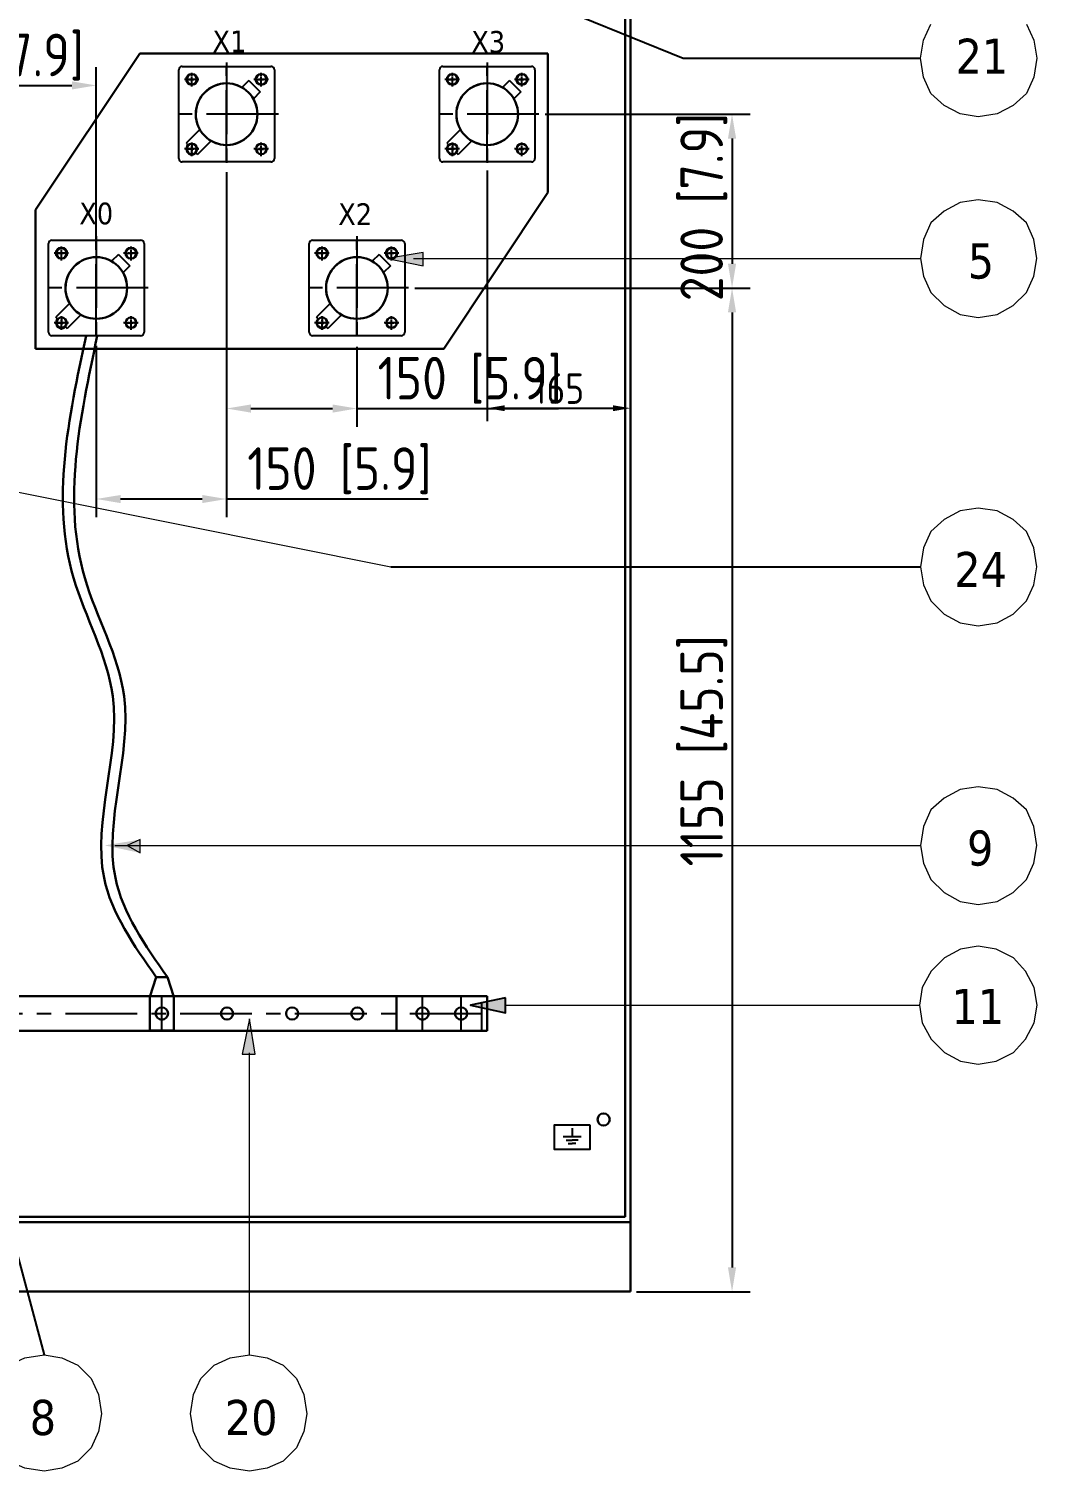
# Model space of a CAD drawing. Header units: millimetres. Extents: x 248233 to 259628, y -181361 to -174035.
# Drawn here: x 251008 to 252169, y -177365 to -175705 of the extents above; entities that cross this region are included whole.
import ezdxf

# ---------------------------------------------------------------- set-up
doc = ezdxf.new("R2010")
doc.units = ezdxf.units.MM
doc.header["$LTSCALE"] = 13
for name, pattern in [('CENTER', [50.8, 31.75, -6.35, 6.35, -6.35]), ('CENTER2', [1.125, 0.75, -0.125, 0.125, -0.125]), ('CENTERX2', [101.6, 63.5, -12.7, 12.7, -12.7]), ('DASHED', [0.75, 0.5, -0.25])]:
    doc.linetypes.add(name, pattern=pattern)
for name, color, linetype in [('1', 4, 'Continuous'), ('3中心线层', 1, 'CENTER'), ('4虚线层', 6, 'DASHED'), ('中心线', 1, 'CENTER2'), ('粗实线', 4, 'Continuous'), ('细实线', 2, 'Continuous')]:
    doc.layers.add(name, color=color, linetype=linetype)
for name, color, linetype, lineweight in [('2细实线', 3, 'Continuous', 20), ('标注、文本', 3, 'Continuous', 25), ('粗实线层', 7, 'Continuous', 35), ('铁心', 3, 'Continuous', 0)]:
    doc.layers.add(name, color=color, linetype=linetype, lineweight=lineweight)
doc.styles.get("Standard").update_dxf_attribs({"font": 'gbenor.shx', "bigfont": 'gbcbig.shx'})
doc.styles.add('Tahoma$001', font='tahoma.ttf', dxfattribs={"height": 2.159784})
doc.dimstyles.new('1-15', dxfattribs={"dimscale": 10, "dimtxt": 3.5, "dimasz": 2, "dimexe": 1.5, "dimexo": 0.5, "dimgap": 0.5, "dimtad": 1, "dimtoh": 1, "dimdec": 1, "dimdsep": 46, "dimtxsty": 'Standard', "dimcen": 2.5, "dimclrd": 3, "dimclre": 3, "dimclrt": 3, "dimadec": 0, "dimazin": 2, "dimtfac": 1, "dimtdec": 1, "dimtmove": 0, "dimatfit": 2, "dimfxl": 1, "dimarcsym": 0})
doc.dimstyles.new('英寸 1-10', dxfattribs={"dimscale": 14, "dimtxt": 3.5, "dimasz": 2, "dimexe": 1.5, "dimexo": 0.5, "dimgap": 0.5, "dimtad": 1, "dimtoh": 1, "dimdec": 1, "dimdsep": 46, "dimtxsty": 'Standard', "dimcen": 2.5, "dimclrd": 3, "dimclre": 3, "dimclrt": 3, "dimadec": 0, "dimazin": 2, "dimtfac": 1, "dimtdec": 1, "dimtmove": 0, "dimatfit": 2, "dimfxl": 1, "dimarcsym": 0})

# ---------------------------------------------------------------- blocks, each defined once
blk = doc.blocks.new('A$C08576B93')
at = {"layer": '1', "color": 1, "linetype": 'CENTERX2', "lineweight": -3, "ltscale": 0.1}
for p, q in [((30, 0), (30, 40)), ((74.5, 0), (74.5, 40))]:
    blk.add_line(p, q, dxfattribs=at)
at = {"layer": '4虚线层', "ltscale": 5}
blk.add_line((6, 0), (6, 40), dxfattribs=at)
at = {"layer": '粗实线', "lineweight": 30}
for p, q in [((0, 40), (104.5, 40)), ((0, 0), (0, 40)), ((104.5, 40), (104.5, 0)), ((104.5, 0), (0, 0))]:
    blk.add_line(p, q, dxfattribs=at)
for centre in [(30, 20), (74.5, 20)]:
    blk.add_circle(centre, 7.15, dxfattribs=at)
blk = doc.blocks.new('A$C34F40A87')
at = {"layer": '1', "color": 1, "linetype": 'CENTERX2', "lineweight": -3, "ltscale": 0.1}
blk.add_line((0, 20), (1415, 20), dxfattribs=at)
at = {"layer": '粗实线', "lineweight": 30}
for centre in [(140, 20), (215, 20), (290, 20), (330, 20), (550, 20), (590, 20), (665, 20), (740, 20), (1035.5, 20), (1110.5, 20), (1185.5, 20), (1260.5, 20)]:
    blk.add_circle(centre, 7, dxfattribs=at)
at = {"layer": '细实线', "color": 4, "lineweight": 30}
for p, q in [((10, 40), (1410, 40)), ((10, 40), (10, 0)), ((1410, 40), (1410, 0)), ((330, 27), (550, 27)), ((330, 13), (550, 13)), ((10, 0), (1410, 0))]:
    blk.add_line(p, q, dxfattribs=at)
blk = doc.blocks.new('A$C012053B6')
at = {"layer": '1', "color": 1, "linetype": 'CENTERX2', "lineweight": -3, "ltscale": 0.1}
for p, q in [((59.6, 119.2), (59.6, 0)), ((119.2, 59.6), (0, 59.6))]:
    blk.add_line(p, q, dxfattribs=at)
at = {"layer": '中心线'}
for p, q in [((27, 99.6), (12.1, 99.6)), ((12.2, 99.6), (27.1, 99.6)), ((19.6, 92.4), (19.6, 106.8)), ((19.6, 92.4), (19.6, 106.8)), ((99.6, 92.4), (99.6, 106.8)), ((92.2, 99.6), (107.1, 99.6)), ((27, 19.6), (12.1, 19.6)), ((12.2, 19.6), (27.1, 19.6)), ((19.6, 26.8), (19.6, 12.3)), ((19.6, 26.8), (19.6, 12.3)), ((92.2, 19.5), (107.1, 19.5)), ((99.6, 12.3), (99.6, 26.8))]:
    blk.add_line(p, q, dxfattribs=at)
at = {"layer": '粗实线'}
for p, q in [((4.6, 8.6), (4.6, 110.6)), ((8.6, 114.6), (110.6, 114.6)), ((114.6, 110.6), (114.6, 8.6)), ((85.2, 98.3), (77.3, 90.4)), ((85.2, 98.3), (98.3, 85.2)), ((98.3, 85.2), (90.4, 77.3)), ((28.8, 41.9), (13, 26.1)), ((13, 26.2), (15, 24.2)), ((41.9, 28.8), (26.1, 13)), ((110.6, 4.6), (8.6, 4.6)), ((24.2, 15), (26.1, 13.1))]:
    blk.add_line(p, q, dxfattribs=at)
for centre, radius in [((19.6, 99.6), 6.55), ((99.6, 99.6), 6.55), ((99.6, 19.6), 6)]:
    blk.add_circle(centre, radius, dxfattribs=at)
for centre, radius, start, end in [((8.6, 110.6), 4, 90, 180), ((110.6, 110.6), 4, 0, 90), ((59.6, 59.6), 35.5, 60.1141, 209.8533), ((59.6, 59.6), 35.5, 240.0603, 29.9071), ((19.6, 19.6), 6.55, 134.5956, 315.391), ((8.6, 8.6), 4, 180, 270), ((110.6, 8.6), 4, 270, 0)]:
    blk.add_arc(centre, radius, start, end, dxfattribs=at)
at = {"layer": '粗实线层'}
blk.add_line((19.6, 19.6), (19.6, 19.6), dxfattribs=at)
blk = doc.blocks.new('A$C35EC7372')
at = {"layer": '1', "color": 1, "linetype": 'CENTERX2', "lineweight": -3, "ltscale": 0.1}
for p, q in [((220, 215), (220, 325)), ((520, 215), (520, 325)), ((70, 15), (70, 125)), ((370, 15), (370, 125))]:
    blk.add_line(p, q, dxfattribs=at)
at = {"layer": '3中心线层', "ltscale": 0.02}
for p, q in [((180, 301.8), (180, 317.6)), ((260, 301.8), (260, 317.6)), ((480, 301.8), (480, 317.6)), ((560, 301.8), (560, 317.6)), ((188.2, 310), (171.4, 310)), ((268.2, 310), (251.4, 310)), ((488.2, 310), (471.4, 310)), ((568.2, 310), (551.4, 310)), ((180, 221.8), (180, 237.6)), ((260, 221.8), (260, 237.6)), ((480, 221.8), (480, 237.6)), ((560, 221.8), (560, 237.6)), ((188.2, 230), (171.4, 230)), ((268.2, 230), (251.4, 230)), ((488.2, 230), (471.4, 230)), ((568.2, 230), (551.4, 230)), ((30, 101.8), (30, 117.6)), ((110, 101.8), (110, 117.6)), ((330, 101.8), (330, 117.6)), ((410, 101.8), (410, 117.6)), ((38.2, 110), (21.4, 110)), ((118.2, 110), (101.4, 110)), ((338.2, 110), (321.4, 110)), ((418.2, 110), (401.4, 110)), ((30, 21.8), (30, 37.6)), ((110, 21.8), (110, 37.6)), ((330, 21.8), (330, 37.6)), ((410, 21.8), (410, 37.6)), ((38.2, 30), (21.4, 30)), ((118.2, 30), (101.4, 30)), ((338.2, 30), (321.4, 30)), ((418.2, 30), (401.4, 30))]:
    blk.add_line(p, q, dxfattribs=at)
at = {"layer": '粗实线', "lineweight": 30}
for centre, radius in [((180, 310), 6), ((260, 310), 6), ((480, 310), 6), ((560, 310), 6), ((220, 270), 35.5), ((520, 270), 35.5), ((180, 230), 6), ((260, 230), 6), ((480, 230), 6), ((560, 230), 6), ((30, 110), 6), ((70, 70), 35.5), ((110, 110), 6), ((330, 110), 6), ((370, 70), 35.5), ((410, 110), 6), ((30, 30), 6), ((110, 30), 6), ((330, 30), 6), ((410, 30), 6)]:
    blk.add_circle(centre, radius, dxfattribs=at)
at = {"layer": '细实线', "color": 4, "lineweight": 30}
for p, q in [((120, 340), (0, 160)), ((590, 340), (120, 340)), ((590, 340), (590, 180)), ((470, 0), (590, 180)), ((0, 0), (0, 160)), ((0, 0), (470, 0))]:
    blk.add_line(p, q, dxfattribs=at)
blk = doc.blocks.new('*D69')
at = {"layer": '2细实线', "color": 3, "linetype": 'ByBlock', "lineweight": -2, "transparency": 16777216}
for p, q in [((250886, -175988.7), (250886, -175749.5)), ((251086, -175952), (251086, -175749.5)), ((250914, -175770.5), (251058, -175770.5))]:
    blk.add_line(p, q, dxfattribs=at)
at = {"layer": '2细实线', "color": 3, "linetype": 'ByBlock', "transparency": 16777216}
for points in [[(250914, -175765.8), (250914, -175775.1), (250886, -175770.5)], [(251058, -175765.8), (251058, -175775.1), (251086, -175770.5)]]:
    blk.add_solid(points, dxfattribs=at)
at = {"layer": 'Defpoints', "color": 0, "linetype": 'ByBlock', "transparency": 16777216}
for p in [(251086, -175770.5), (251086, -175959), (250886, -175995.7)]:
    blk.add_point(p, dxfattribs=at)
at = {"layer": '2细实线', "color": 3, "linetype": 'ByBlock', "transparency": 16777216, "insert": (250963.4, -175737.9), "char_height": 49, "attachment_point": 5}
blk.add_mtext('200 [7.9]', dxfattribs=at)
blk = doc.blocks.new('*D71')
at = {"layer": '2细实线', "color": 3, "linetype": 'ByBlock', "lineweight": -2, "transparency": 16777216}
for p, q in [((251236, -175870.2), (251236, -176267.4)), ((251086, -176070.2), (251086, -176267.4)), ((251114, -176246.4), (251208, -176246.4)), ((251236, -176246.4), (251468.1, -176246.4))]:
    blk.add_line(p, q, dxfattribs=at)
at = {"layer": '2细实线', "color": 3, "linetype": 'ByBlock', "transparency": 16777216}
for points in [[(251114, -176241.8), (251114, -176251.1), (251086, -176246.4)], [(251208, -176241.8), (251208, -176251.1), (251236, -176246.4)]]:
    blk.add_solid(points, dxfattribs=at)
at = {"layer": 'Defpoints', "color": 0, "linetype": 'ByBlock', "transparency": 16777216}
for p in [(251236, -175863.2), (251086, -176063.2), (251236, -176246.4)]:
    blk.add_point(p, dxfattribs=at)
at = {"layer": '2细实线', "color": 3, "linetype": 'ByBlock', "transparency": 16777216, "insert": (251366, -176213.9), "char_height": 49, "attachment_point": 5}
blk.add_mtext('150 [5.9]', dxfattribs=at)
blk = doc.blocks.new('*D72')
at = {"layer": '2细实线', "color": 3, "linetype": 'ByBlock', "lineweight": -2, "transparency": 16777216}
for p, q in [((251236, -175936.2), (251236, -176163.3)), ((251386, -176071.3), (251386, -176163.3)), ((251264, -176142.3), (251358, -176142.3)), ((251386, -176142.3), (251618.1, -176142.3))]:
    blk.add_line(p, q, dxfattribs=at)
at = {"layer": '2细实线', "color": 3, "linetype": 'ByBlock', "transparency": 16777216}
for points in [[(251264, -176137.6), (251264, -176147), (251236, -176142.3)], [(251358, -176137.6), (251358, -176147), (251386, -176142.3)]]:
    blk.add_solid(points, dxfattribs=at)
at = {"layer": 'Defpoints', "color": 0, "linetype": 'ByBlock', "transparency": 16777216}
for p in [(251236, -175929.2), (251386, -176064.3), (251386, -176142.3)]:
    blk.add_point(p, dxfattribs=at)
at = {"layer": '2细实线', "color": 3, "linetype": 'ByBlock', "transparency": 16777216, "insert": (251516, -176109.8), "char_height": 49, "attachment_point": 5}
blk.add_mtext('150 [5.9]', dxfattribs=at)
blk = doc.blocks.new('*D73')
at = {"layer": 'Defpoints', "color": 0, "transparency": 16777216}
for p in [(251536, -175863.2), (251701, -175928.6), (251701, -176141.9)]:
    blk.add_point(p, dxfattribs=at)
at = {"layer": '标注、文本', "color": 3, "lineweight": -2, "transparency": 16777216}
for p, q in [((251536, -175868.2), (251536, -176156.9)), ((251701, -175933.6), (251701, -176156.9)), ((251556, -176141.9), (251681, -176141.9))]:
    blk.add_line(p, q, dxfattribs=at)
at = {"layer": '标注、文本', "color": 3, "transparency": 16777216}
for points in [[(251556, -176138.6), (251556, -176145.3), (251536, -176141.9)], [(251681, -176138.6), (251681, -176145.3), (251701, -176141.9)]]:
    blk.add_solid(points, dxfattribs=at)
at = {"layer": '标注、文本', "color": 3, "transparency": 16777216, "insert": (251618.5, -176119.4), "char_height": 35, "attachment_point": 5}
blk.add_mtext('165', dxfattribs=at)
blk = doc.blocks.new('*D77')
at = {"layer": '2细实线', "color": 3, "linetype": 'ByBlock', "lineweight": -2, "transparency": 16777216}
for p, q in [((251452.6, -176003.6), (251838.9, -176003.6)), ((251817.9, -176031.6), (251817.9, -177130.6)), ((251708, -177158.6), (251838.9, -177158.6))]:
    blk.add_line(p, q, dxfattribs=at)
at = {"layer": '2细实线', "color": 3, "linetype": 'ByBlock', "transparency": 16777216}
for points in [[(251813.2, -176031.6), (251822.6, -176031.6), (251817.9, -176003.6)], [(251813.2, -177130.6), (251822.6, -177130.6), (251817.9, -177158.6)]]:
    blk.add_solid(points, dxfattribs=at)
at = {"layer": 'Defpoints', "color": 0, "linetype": 'ByBlock', "transparency": 16777216}
for p in [(251445.6, -176003.6), (251701, -177158.6), (251817.9, -177158.6)]:
    blk.add_point(p, dxfattribs=at)
at = {"layer": '2细实线', "color": 3, "linetype": 'ByBlock', "transparency": 16777216, "insert": (251785.4, -176536.2), "char_height": 49, "attachment_point": 5, "rotation": 90}
blk.add_mtext('1155 [45.5]', dxfattribs=at)
blk = doc.blocks.new('*D78')
at = {"layer": '2细实线', "color": 3, "linetype": 'ByBlock', "lineweight": -2, "transparency": 16777216}
for p, q in [((251602.6, -175803.6), (251838.9, -175803.6)), ((251817.9, -175831.6), (251817.9, -175975.6)), ((251636.7, -176003.6), (251838.9, -176003.6))]:
    blk.add_line(p, q, dxfattribs=at)
at = {"layer": '2细实线', "color": 3, "linetype": 'ByBlock', "transparency": 16777216}
for points in [[(251813.2, -175831.6), (251822.6, -175831.6), (251817.9, -175803.6)], [(251813.2, -175975.6), (251822.6, -175975.6), (251817.9, -176003.6)]]:
    blk.add_solid(points, dxfattribs=at)
at = {"layer": 'Defpoints', "color": 0, "linetype": 'ByBlock', "transparency": 16777216}
for p in [(251595.6, -175803.6), (251629.7, -176003.6), (251817.9, -176003.6)]:
    blk.add_point(p, dxfattribs=at)
at = {"layer": '2细实线', "color": 3, "linetype": 'ByBlock', "transparency": 16777216, "insert": (251785.4, -175910.3), "char_height": 49, "attachment_point": 5, "rotation": 90}
blk.add_mtext('200 [7.9]', dxfattribs=at)
blk = doc.blocks.new('257561')
at = {"layer": '标注、文本'}
for p, q in [((856.87, 2219.06), (856.87, 2214.09)), ((851.69, 2214.09), (862.06, 2214.09)), ((853.4, 2212.22), (856.87, 2212.22)), ((854.71, 2210.17), (856.87, 2210.17)), ((860.35, 2212.22), (856.87, 2212.22)), ((859.04, 2210.17), (856.87, 2210.17))]:
    blk.add_line(p, q, dxfattribs=at)

msp = doc.modelspace()

# ---------------------------------------------------------------- hatches: boundary and pattern name
at = {"layer": '标注、文本'}
for points in [[(251557.178, -176820.315), (251557.178, -176837.543), (251516.758, -176828.929)], [(251557.178, -176837.543), (251516.758, -176828.929), (251557.178, -176820.315)]]:
    msp.add_hatch(color=256, dxfattribs=at).paths.add_polyline_path(points)
at = {"layer": '铁心'}
for points in [[(251462.171, -175962.892), (251462.171, -175978.132), (251421.42, -175969.518)], [(251462.171, -175978.132), (251421.42, -175969.518), (251462.171, -175962.892)], [(251136.447, -176638.389), (251136.447, -176653.63), (251095.696, -176645.016)], [(251136.447, -176653.63), (251095.696, -176645.016), (251136.447, -176638.389)], [(251269.138, -176885.22), (251253.898, -176885.22), (251262.512, -176844.469)], [(251253.898, -176885.22), (251262.512, -176844.469), (251269.138, -176885.22)]]:
    msp.add_hatch(color=256, dxfattribs=at).paths.add_polyline_path(points)

# ---------------------------------------------------------------- linework, layer by layer
at = {"layer": '1', "color": 1, "linetype": 'CENTERX2', "lineweight": -3, "ltscale": 0.1}
msp.add_line((251161.535, -176858.564), (251161.535, -176818.564), dxfattribs=at)
msp.add_line((251161.535, -176858.564), (251161.535, -176818.564), dxfattribs=at)
at = {"layer": '标注、文本', "color": 4, "lineweight": 30}
for p, q in [((251701.035, -177078.564), (251701.035, -175268.564)), ((251695.035, -177072.564), (251695.035, -175274.564)), ((251155.04, -176796.799), (251147.642, -176819.226)), ((251155.04, -176796.799), (251147.642, -176819.226)), ((251168.031, -176796.799), (251175.428, -176819.226)), ((251168.031, -176796.799), (251175.428, -176819.226)), ((251701.035, -177078.564), (249971.035, -177078.564)), ((251695.035, -177072.564), (249977.035, -177072.564)), ((251701.035, -177158.564), (251701.035, -177078.564)), ((251701.035, -177158.564), (249971.035, -177158.564))]:
    msp.add_line(p, q, dxfattribs=at)
at = {"layer": '标注、文本'}
for p, q in [((251509.582, -175636.711), (251761.532, -175739.057)), ((251761.532, -175739.057), (252034.959, -175739.057)), ((251425.176, -176324.468), (252034.959, -176324.468)), ((251155.04, -176796.799), (251168.031, -176796.799)), ((251155.04, -176796.799), (251168.031, -176796.799)), ((251155.04, -176796.799), (251168.031, -176796.799)), ((251155.04, -176796.799), (251168.031, -176796.799)), ((250958.621, -176979.973), (251026.016, -177231.277))]:
    msp.add_line(p, q, dxfattribs=at)
at = {"layer": '标注、文本', "color": 4, "lineweight": 30}
for points in [[(251155.04, -176796.799), (251168.031, -176796.799)], [(251155.04, -176796.799), (251168.031, -176796.799)], [(251155.04, -176796.799), (251168.031, -176796.799)], [(251155.04, -176796.799), (251168.031, -176796.799)], [(251175.428, -176819.226), (251175.428, -176858.134), (251147.642, -176858.134), (251147.642, -176819.226)], [(251175.428, -176819.226), (251175.428, -176858.134), (251147.642, -176858.134), (251147.642, -176819.226)]]:
    msp.add_lwpolyline(points, dxfattribs=at)
at = {"layer": '标注、文本'}
msp.add_lwpolyline([(251516.758, -176828.929), (251557.178, -176837.543), (251557.178, -176820.315)], dxfattribs=at)
for points in [[(251557.178, -176820.315), (251516.758, -176828.929), (251557.178, -176837.543)], [(251654.523, -176966.814), (251613.003, -176966.814), (251613.003, -176994.523), (251654.523, -176994.523)]]:
    msp.add_lwpolyline(points, close=True, dxfattribs=at)
at = {"layer": '标注、文本', "color": 4, "lineweight": 30}
for points in [[(251155.04, -176796.799), (251094.999, -176682.451), (251104.993, -176473.158), (251059.886, -176337.26), (251074.224, -176058.564)], [(251155.04, -176796.799), (251094.999, -176682.451), (251104.993, -176473.158), (251059.886, -176337.26), (251074.224, -176058.564)], [(251168.031, -176796.799), (251107.991, -176682.451), (251117.985, -176473.158), (251072.878, -176337.26), (251087.215, -176058.564)], [(251168.031, -176796.799), (251107.991, -176682.451), (251117.985, -176473.158), (251072.878, -176337.26), (251087.215, -176058.564)]]:
    msp.add_spline(points, degree=3, dxfattribs=at)
at = {"layer": '粗实线', "lineweight": 30}
for centre, radius in [((251161.535, -176838.564), 7.15), ((251161.535, -176838.564), 7.15), ((251670.058, -176960.364), 7)]:
    msp.add_circle(centre, radius, dxfattribs=at)
at = {"layer": '铁心'}
for p, q in [((252038.272, -175718.516), (252046.886, -175699.962)), ((252156.88, -175699.962), (252165.494, -175718.516)), ((252034.959, -175739.057), (252038.272, -175718.516)), ((252165.494, -175718.516), (252168.807, -175739.057)), ((252038.272, -175760.923), (252034.959, -175739.057)), ((252168.807, -175739.057), (252165.494, -175760.923)), ((252046.886, -175779.807), (252038.272, -175760.923)), ((252165.494, -175760.923), (252156.88, -175779.807)), ((252062.126, -175793.391), (252046.886, -175779.807)), ((252156.88, -175779.807), (252141.64, -175793.391)), ((252080.679, -175803.33), (252062.126, -175793.391)), ((252141.64, -175793.391), (252123.087, -175803.33)), ((252101.22, -175806.643), (252080.679, -175803.33)), ((252123.087, -175803.33), (252101.22, -175806.643)), ((252062.126, -175915.195), (252046.886, -175928.779)), ((252080.679, -175905.256), (252062.126, -175915.195)), ((252101.22, -175901.943), (252080.679, -175905.256)), ((252123.087, -175905.256), (252101.22, -175901.943)), ((252141.64, -175915.195), (252123.087, -175905.256)), ((252156.88, -175928.779), (252141.64, -175915.195)), ((252046.886, -175928.779), (252038.272, -175947.663)), ((252165.494, -175947.663), (252156.88, -175928.779)), ((252038.272, -175947.663), (252034.959, -175969.53)), ((252168.807, -175969.53), (252165.494, -175947.663)), ((252034.959, -175969.53), (252038.272, -175990.071)), ((252165.494, -175990.071), (252168.807, -175969.53)), ((252038.272, -175990.071), (252046.886, -176008.624)), ((252156.88, -176008.624), (252165.494, -175990.071)), ((252046.886, -176008.624), (252062.126, -176023.864)), ((252141.64, -176023.864), (252156.88, -176008.624)), ((252062.126, -176023.864), (252080.679, -176034.134)), ((252123.087, -176034.134), (252141.64, -176023.864)), ((252080.679, -176034.134), (252101.22, -176037.447)), ((252101.22, -176037.447), (252123.087, -176034.134)), ((252080.679, -176260.195), (252062.126, -176270.134)), ((252101.22, -176256.882), (252080.679, -176260.195)), ((252123.087, -176260.195), (252101.22, -176256.882)), ((252141.64, -176270.134), (252123.087, -176260.195)), ((252062.126, -176270.134), (252046.886, -176283.718)), ((252156.88, -176283.718), (252141.64, -176270.134)), ((252046.886, -176283.718), (252038.272, -176302.602)), ((252165.494, -176302.602), (252156.88, -176283.718)), ((252038.272, -176302.602), (252034.959, -176324.468)), ((252168.807, -176324.468), (252165.494, -176302.602)), ((252034.959, -176324.468), (252038.272, -176345.009)), ((252165.494, -176345.009), (252168.807, -176324.468)), ((252038.272, -176345.009), (252046.886, -176363.563)), ((252156.88, -176363.563), (252165.494, -176345.009)), ((252046.886, -176363.563), (252062.126, -176378.803)), ((252141.64, -176378.803), (252156.88, -176363.563)), ((252062.126, -176378.803), (252080.679, -176389.073)), ((252123.087, -176389.073), (252141.64, -176378.803)), ((252080.679, -176389.073), (252101.22, -176392.386)), ((252101.22, -176392.386), (252123.087, -176389.073)), ((252080.679, -176580.754), (252062.126, -176590.693)), ((252101.22, -176577.441), (252080.679, -176580.754)), ((252123.087, -176580.754), (252101.22, -176577.441)), ((252141.64, -176590.693), (252123.087, -176580.754)), ((252062.126, -176590.693), (252046.886, -176604.276)), ((252156.88, -176604.276), (252141.64, -176590.693)), ((252046.886, -176604.276), (252038.272, -176623.161)), ((252165.494, -176623.161), (252156.88, -176604.276)), ((252038.272, -176623.161), (252034.959, -176645.027)), ((252168.807, -176645.027), (252165.494, -176623.161)), ((252034.959, -176645.027), (252038.272, -176665.568)), ((252165.494, -176665.568), (252168.807, -176645.027)), ((252038.272, -176665.568), (252046.886, -176684.121)), ((252156.88, -176684.121), (252165.494, -176665.568)), ((252046.886, -176684.121), (252062.126, -176699.361)), ((252141.64, -176699.361), (252156.88, -176684.121)), ((252062.126, -176699.361), (252080.679, -176709.632)), ((252080.679, -176709.632), (252101.22, -176712.945)), ((252101.22, -176712.945), (252123.087, -176709.632)), ((252123.087, -176709.632), (252141.64, -176699.361)), ((251262.512, -177231.277), (251262.512, -176883.672))]:
    msp.add_line(p, q, dxfattribs=at)
for points in [[(251462.171, -175962.892), (251421.42, -175969.518), (251462.171, -175978.132)], [(251136.447, -176638.389), (251121.551, -176645.016), (251136.447, -176653.63)], [(252101.22, -176761.011), (252081.011, -176764.324), (252062.457, -176774.594), (252047.217, -176789.834), (252036.947, -176808.388), (252033.634, -176828.929), (252036.947, -176849.138), (252047.217, -176868.023), (252062.457, -176883.263), (252081.011, -176893.202), (252101.22, -176896.846), (252121.761, -176893.202), (252141.971, -176883.263), (252155.555, -176868.023), (252165.825, -176849.138), (252169.138, -176828.929), (252165.825, -176808.388), (252155.555, -176789.834), (252141.971, -176774.594), (252121.761, -176764.324)], [(251269.138, -176885.22), (251262.512, -176844.469), (251253.898, -176885.22)], [(250958.098, -177299.195), (250961.411, -177276.998), (250970.025, -177258.444), (250985.265, -177243.204), (251003.819, -177234.59), (251026.016, -177231.277), (251046.226, -177234.59), (251064.779, -177243.204), (251080.019, -177258.444), (251088.633, -177276.998), (251091.946, -177299.195), (251088.633, -177319.405), (251080.019, -177338.289), (251064.779, -177353.529), (251046.226, -177361.812), (251026.016, -177365.125), (251003.819, -177361.812), (250985.265, -177353.529), (250970.025, -177338.289), (250961.411, -177319.405)], [(251194.594, -177299.195), (251197.907, -177276.998), (251206.521, -177258.444), (251221.761, -177243.204), (251240.314, -177234.59), (251262.512, -177231.277), (251282.722, -177234.59), (251301.275, -177243.204), (251316.515, -177258.444), (251325.129, -177276.998), (251328.442, -177299.195), (251325.129, -177319.405), (251316.515, -177338.289), (251301.275, -177353.529), (251282.722, -177361.812), (251262.512, -177365.125), (251240.314, -177361.812), (251221.761, -177353.529), (251206.521, -177338.289), (251197.907, -177319.405)]]:
    msp.add_lwpolyline(points, close=True, dxfattribs=at)
for points in [[(251451.171, -175969.53), (252034.959, -175969.53), (252034.959, -175969.53)], [(250931.433, -176225.52), (251425.176, -176324.468)], [(251107.599, -176645.027), (252034.959, -176645.027), (252034.959, -176645.027)], [(251557.178, -176828.929), (252033.634, -176828.929), (252033.634, -176828.929)]]:
    msp.add_lwpolyline(points, dxfattribs=at)

# ---------------------------------------------------------------- block references
at = {"layer": '标注、文本'}
for name, p in [('A$C35EC7372', (251016.035, -176073.564)), ('A$C012053B6', (251176.448, -175863.152)), ('A$C012053B6', (251476.448, -175863.152)), ('A$C012053B6', (251026.448, -176063.152)), ('A$C012053B6', (251326.448, -176063.152)), ('A$C34F40A87', (250126.035, -176858.564))]:
    msp.add_blockref(name, p, dxfattribs=at)
at = {"layer": '标注、文本', "xscale": -1}
msp.add_blockref('A$C08576B93', (251536.035, -176858.564), dxfattribs=at)
at = {"layer": '标注、文本', "xscale": -2, "yscale": 2, "zscale": 2}
msp.add_blockref('257561', (253347.49, -181408.525), dxfattribs=at)

# ---------------------------------------------------------------- texts
at = {"layer": '标注、文本', "style": 'Tahoma$001'}
for s, p in [('X1', (251219.8, -175732.312)), ('X3', (251517.728, -175732.868)), ('X0', (251066.491, -175930.31)), ('X2', (251364.573, -175931.128))]:
    msp.add_text(s, height=25, dxfattribs=at).set_placement(p)
at = {"layer": '铁心', "style": 'Tahoma$001'}
for s, height, p in [('21', 40.3499, (252075.271, -175757.055)), ('5', 40.35, (252089.225, -175992.721)), ('24', 40.3499, (252073.742, -176347.66)), ('9', 40.35, (252088.401, -176668.219)), ('11', 40.3499, (252070.583, -176850.44)), ('8', 40.452, (251009.418, -177323.573)), ('20', 40.4515, (251234.053, -177323.573))]:
    msp.add_text(s, height=height, dxfattribs=at).set_placement(p)

# ---------------------------------------------------------------- dimensions: what is measured, and where the dimension line sits
at = {"layer": '2细实线', "linetype": 'ByBlock'}
for base, p1, p2, picture, middle in [((251086.035, -175770.466), (250886.035, -175995.663), (251086.035, -175958.977), '*D69', (250963.422, -175770.466)), ((251236.035, -176246.45), (251086.035, -176063.152), (251236.035, -175863.152), '*D71', (251366.044, -176246.45))]:
    dim = msp.add_linear_dim(base=base, p1=p1, p2=p2, dimstyle='英寸 1-10', dxfattribs=at)
    dim.commit()
    dim.dimension.update_dxf_attribs({"geometry": picture, "text_midpoint": middle, "dimtype": 160})
for base, p1, p2, picture, middle in [((251817.895, -176003.564), (251595.623, -175803.564), (251629.707, -176003.564), '*D78', (251817.895, -175910.285)), ((251817.895, -177158.564), (251445.623, -176003.564), (251701.035, -177158.564), '*D77', (251817.895, -176536.236))]:
    dim = msp.add_linear_dim(base=base, p1=p1, p2=p2, angle=90, dimstyle='英寸 1-10', dxfattribs=at)
    dim.commit()
    dim.dimension.update_dxf_attribs({"geometry": picture, "text_midpoint": middle, "dimtype": 160})
dim = msp.add_linear_dim(base=(251386.035, -176142.288), p1=(251236.035, -175929.176), p2=(251386.035, -176064.305), dimstyle='英寸 1-10', dxfattribs=at)
dim.commit()
dim.dimension.update_dxf_attribs({"geometry": '*D72', "text_midpoint": (251516.044, -176109.767)})
at = {"layer": '标注、文本'}
dim = msp.add_linear_dim(base=(251701.035, -176141.945), p1=(251536.035, -175863.152), p2=(251701.035, -175928.636), dimstyle='1-15', dxfattribs=at)
dim.commit()
dim.dimension.update_dxf_attribs({"geometry": '*D73', "text_midpoint": (251618.535, -176119.445)})

doc.saveas('drawing.dxf')
